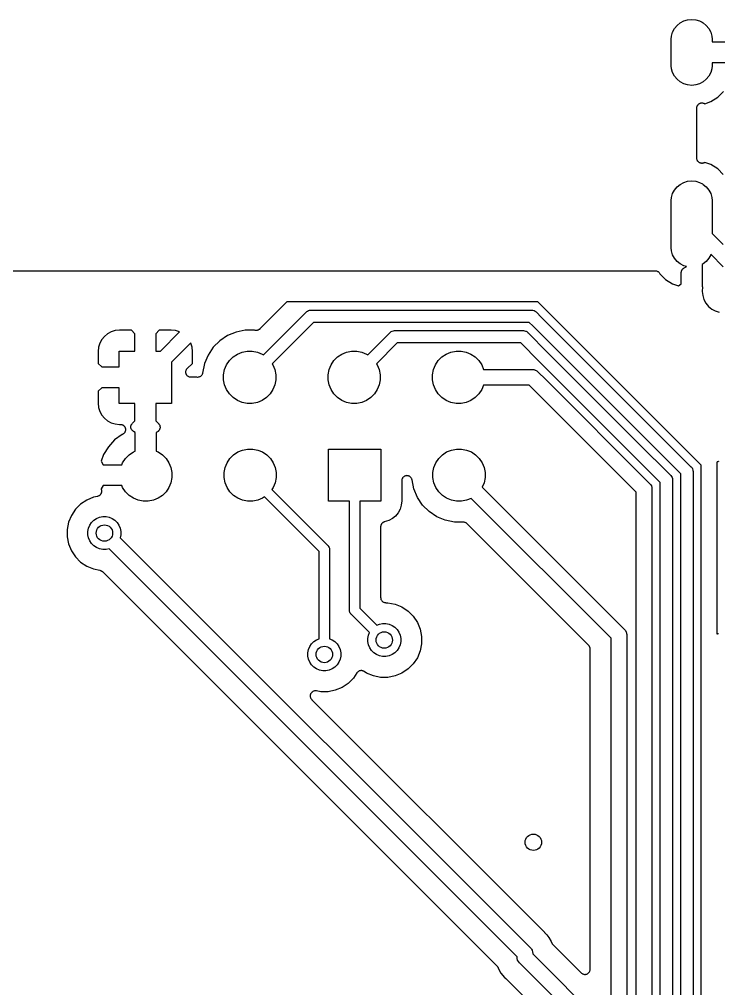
# Model space of a CAD drawing. Extents: x 59 to 2996, y -153 to 1402.
# Drawn here: x 619.26 to 636.27, y 691.53 to 715.11 of the extents above; entities that cross this region are included whole.
import ezdxf

# ---------------------------------------------------------------- set-up
doc = ezdxf.new("R2010")
doc.units = 0
doc.layers.add('BLACK', color=7, linetype='CONTINUOUS')

msp = doc.modelspace()

# ---------------------------------------------------------------- linework, layer by layer
at = {"layer": 'BLACK', "linetype": 'Continuous'}
msp.add_line((628.691, 704.005), (628.691, 704.005), dxfattribs=at)
for points in [[(636.625, 714.049), (636.117, 714.049), (636.117, 713.979), (636.11, 713.905), (636.082, 713.811), (636.035, 713.724), (635.973, 713.648), (635.897, 713.586), (635.81, 713.539), (635.716, 713.511), (635.617, 713.501), (635.519, 713.511), (635.425, 713.539), (635.338, 713.586), (635.262, 713.648), (635.2, 713.724), (635.153, 713.811), (635.125, 713.905), (635.117, 713.979), (635.117, 714.628), (635.125, 714.701), (635.153, 714.796), (635.2, 714.883), (635.262, 714.959), (635.338, 715.021), (635.425, 715.068), (635.519, 715.096), (635.617, 715.106), (635.716, 715.096), (635.81, 715.068), (635.872, 715.034), (635.897, 715.021), (635.973, 714.959), (636.035, 714.883), (636.082, 714.796), (636.11, 714.701), (636.117, 714.628), (636.117, 714.557), (636.625, 714.557)], [(636.386, 711.334), (636.251, 711.466), (636.086, 711.573), (635.939, 711.625), (635.938, 711.625), (635.937, 711.624), (635.928, 711.619), (635.919, 711.614), (635.917, 711.613), (635.915, 711.612), (635.905, 711.609), (635.895, 711.606), (635.893, 711.606), (635.891, 711.605), (635.881, 711.604), (635.87, 711.603), (635.868, 711.603), (635.866, 711.603), (635.856, 711.604), (635.846, 711.605), (635.844, 711.605), (635.842, 711.606), (635.832, 711.609), (635.822, 711.611), (635.82, 711.612), (635.818, 711.613), (635.809, 711.618), (635.8, 711.622), (635.798, 711.624), (635.796, 711.625), (635.788, 711.631), (635.78, 711.638), (635.779, 711.639), (635.777, 711.64), (635.771, 711.649), (635.764, 711.656), (635.763, 711.658), (635.762, 711.66), (635.757, 711.669), (635.751, 711.678), (635.751, 711.68), (635.75, 711.682), (635.747, 711.691), (635.744, 711.701), (635.743, 711.703), (635.743, 711.705), (635.742, 711.716), (635.74, 711.726), (635.74, 711.728), (635.74, 711.73), (635.74, 712.947), (635.74, 712.949), (635.741, 712.951), (635.74, 712.953), (635.742, 712.963), (635.743, 712.973), (635.744, 712.975), (635.744, 712.977), (635.747, 712.987), (635.751, 712.997), (635.752, 712.999), (635.752, 713.001), (635.757, 713.009), (635.763, 713.019), (635.764, 713.02), (635.765, 713.022), (635.772, 713.03), (635.778, 713.038), (635.78, 713.039), (635.781, 713.04), (635.79, 713.047), (635.798, 713.053), (635.8, 713.054), (635.801, 713.055), (635.811, 713.06), (635.82, 713.065), (635.822, 713.065), (635.823, 713.066), (635.834, 713.069), (635.843, 713.072), (635.845, 713.072), (635.847, 713.072), (635.858, 713.073), (635.868, 713.074), (635.87, 713.074), (635.872, 713.074), (635.882, 713.072), (635.893, 713.071), (635.895, 713.071), (635.897, 713.07), (635.907, 713.067), (635.917, 713.064), (635.918, 713.063), (635.92, 713.062), (635.929, 713.057), (635.938, 713.052), (635.939, 713.051), (636.086, 713.104), (636.251, 713.211), (636.393, 713.349)], [(603.324, 708.99), (634.726, 708.99), (634.728, 708.99), (634.739, 708.989), (634.75, 708.988), (634.751, 708.988), (634.753, 708.988), (634.763, 708.984), (634.774, 708.981), (634.775, 708.981), (634.776, 708.98), (634.786, 708.975), (634.796, 708.97), (634.797, 708.969), (634.798, 708.968), (634.806, 708.961), (634.815, 708.954), (634.816, 708.953), (634.817, 708.952), (634.824, 708.944), (634.831, 708.935), (634.842, 708.919), (634.984, 708.781), (635.149, 708.674), (635.296, 708.621), (635.363, 708.67), (635.363, 708.946), (635.364, 708.948), (635.364, 708.954), (635.364, 708.959), (635.366, 708.966), (635.366, 708.973), (635.368, 708.978), (635.369, 708.984), (635.372, 708.99), (635.374, 708.996), (635.376, 709.001), (635.379, 709.007), (635.382, 709.012), (635.386, 709.018), (635.389, 709.023), (635.392, 709.027), (635.397, 709.032), (635.402, 709.037), (635.406, 709.041), (635.41, 709.045), (635.416, 709.048), (635.421, 709.053), (635.426, 709.055), (635.431, 709.058), (635.483, 709.086), (635.488, 709.09), (635.425, 709.109), (635.338, 709.156), (635.262, 709.218), (635.2, 709.294), (635.153, 709.381), (635.125, 709.475), (635.117, 709.549), (635.117, 710.698), (635.125, 710.771), (635.153, 710.866), (635.2, 710.953), (635.262, 711.029), (635.338, 711.091), (635.425, 711.138), (635.519, 711.166), (635.617, 711.176), (635.716, 711.166), (635.81, 711.138), (635.878, 711.101), (635.897, 711.091), (635.973, 711.029), (636.035, 710.953), (636.082, 710.866), (636.11, 710.771), (636.117, 710.698), (636.117, 709.898), (636.387, 709.628)], [(636.387, 709.089), (636.085, 709.392), (636.082, 709.381), (636.035, 709.294), (635.973, 709.218), (635.897, 709.156), (635.871, 709.142), (635.871, 708.637), (635.872, 708.635), (635.875, 708.625), (635.875, 708.623), (635.876, 708.62), (635.876, 708.61), (635.877, 708.6), (635.876, 708.489), (635.887, 708.384), (635.916, 708.288), (635.963, 708.2), (636.027, 708.122), (636.104, 708.059), (636.192, 708.012), (636.288, 707.983)], [(635.85, 672.86), (635.85, 704.256), (631.872, 708.233), (625.772, 708.233), (625.111, 707.573), (625.111, 707.572), (625.111, 707.572), (625.111, 707.572), (625.11, 707.572), (625.101, 707.564), (625.092, 707.557), (625.091, 707.557), (625.091, 707.556), (625.08, 707.551), (625.07, 707.545), (625.069, 707.545), (625.069, 707.545), (625.057, 707.541), (625.046, 707.538), (625.046, 707.538), (625.045, 707.538), (625.033, 707.537), (625.021, 707.536), (625.021, 707.536), (625.02, 707.536), (625.009, 707.537), (624.997, 707.538), (624.98, 707.541), (624.755, 707.541), (624.534, 707.497), (624.326, 707.411), (624.139, 707.286), (623.98, 707.127), (623.855, 706.94), (623.768, 706.732), (623.722, 706.499), (623.722, 706.497), (623.722, 706.497), (623.722, 706.497), (623.722, 706.497), (623.718, 706.485), (623.714, 706.473), (623.714, 706.473), (623.714, 706.473), (623.708, 706.462), (623.702, 706.452), (623.702, 706.452), (623.702, 706.452), (623.694, 706.442), (623.686, 706.433), (623.686, 706.433), (623.686, 706.433), (623.676, 706.425), (623.667, 706.417), (623.667, 706.417), (623.667, 706.417), (623.656, 706.411), (623.645, 706.406), (623.645, 706.406), (623.645, 706.406), (623.632, 706.402), (623.621, 706.399), (623.621, 706.399), (623.621, 706.399), (623.609, 706.398), (623.597, 706.396), (623.597, 706.396), (623.596, 706.396), (623.584, 706.398), (623.578, 706.398), (623.439, 706.398), (623.437, 706.398), (623.437, 706.398), (623.437, 706.398), (623.437, 706.398), (623.425, 706.4), (623.413, 706.401), (623.413, 706.401), (623.412, 706.401), (623.401, 706.405), (623.389, 706.408), (623.389, 706.409), (623.389, 706.409), (623.378, 706.415), (623.367, 706.42), (623.367, 706.421), (623.367, 706.421), (623.358, 706.428), (623.348, 706.436), (623.348, 706.436), (623.348, 706.437), (623.34, 706.446), (623.333, 706.455), (623.333, 706.456), (623.332, 706.456), (623.327, 706.467), (623.321, 706.477), (623.321, 706.478), (623.321, 706.478), (623.318, 706.49), (623.314, 706.501), (623.314, 706.501), (623.314, 706.502), (623.313, 706.514), (623.312, 706.526), (623.312, 706.526), (623.312, 706.526), (623.313, 706.538), (623.314, 706.551), (623.314, 706.551), (623.314, 706.551), (623.318, 706.563), (623.322, 706.574), (623.322, 706.574), (623.322, 706.575), (623.328, 706.585), (623.333, 706.596), (623.333, 706.596), (623.333, 706.596), (623.341, 706.606), (623.349, 706.615), (623.471, 706.737), (623.474, 707.028), (623.463, 707.133), (623.434, 707.229), (623.432, 707.233), (622.962, 706.764), (622.962, 705.763), (622.581, 705.763), (622.581, 705.34), (622.649, 705.272), (622.65, 705.271), (622.651, 705.27), (622.652, 705.269), (622.659, 705.26), (622.666, 705.252), (622.666, 705.251), (622.667, 705.25), (622.672, 705.24), (622.677, 705.23), (622.677, 705.228), (622.678, 705.227), (622.681, 705.217), (622.684, 705.206), (622.684, 705.205), (622.684, 705.203), (622.685, 705.192), (622.686, 705.181), (622.686, 705.18), (622.686, 705.179), (622.685, 705.168), (622.684, 705.156), (622.683, 705.155), (622.683, 705.154), (622.68, 705.144), (622.676, 705.133), (622.676, 705.132), (622.675, 705.131), (622.67, 705.121), (622.664, 705.111), (622.664, 705.11), (622.663, 705.109), (622.656, 705.101), (622.648, 705.092), (622.648, 705.091), (622.647, 705.09), (622.638, 705.083), (622.629, 705.076), (622.628, 705.076), (622.627, 705.075), (622.591, 705.052), (622.591, 704.601), (622.638, 704.581), (622.742, 704.512), (622.831, 704.423), (622.9, 704.319), (622.948, 704.204), (622.972, 704.081), (622.972, 703.956), (622.948, 703.833), (622.9, 703.718), (622.831, 703.614), (622.742, 703.525), (622.638, 703.456), (622.523, 703.408), (622.4, 703.383), (622.275, 703.383), (622.152, 703.408), (622.037, 703.456), (621.933, 703.525), (621.844, 703.614), (621.775, 703.718), (621.755, 703.764), (621.303, 703.764), (621.25, 703.681), (621.255, 703.668), (621.255, 703.666), (621.258, 703.657), (621.261, 703.648), (621.261, 703.645), (621.261, 703.642), (621.262, 703.633), (621.263, 703.623), (621.263, 703.62), (621.263, 703.617), (621.261, 703.608), (621.26, 703.598), (621.259, 703.596), (621.259, 703.593), (621.256, 703.584), (621.253, 703.575), (621.252, 703.572), (621.251, 703.57), (621.246, 703.561), (621.241, 703.553), (621.239, 703.551), (621.238, 703.548), (621.232, 703.541), (621.225, 703.534), (621.223, 703.532), (621.221, 703.53), (621.214, 703.524), (621.206, 703.518), (621.204, 703.517), (621.202, 703.515), (621.193, 703.511), (621.184, 703.506), (621.182, 703.506), (621.179, 703.504), (621.17, 703.502), (621.161, 703.499), (621.068, 703.481), (620.903, 703.412), (620.754, 703.313), (620.627, 703.186), (620.528, 703.038), (620.46, 702.873), (620.425, 702.697), (620.425, 702.518), (620.46, 702.343), (620.528, 702.178), (620.627, 702.029), (620.754, 701.902), (620.903, 701.803), (621.068, 701.735), (621.218, 701.705), (621.218, 701.705), (621.218, 701.705), (621.218, 701.705), (621.219, 701.704), (621.23, 701.701), (621.242, 701.697), (621.242, 701.697), (621.243, 701.697), (621.253, 701.691), (621.263, 701.686), (621.264, 701.685), (621.265, 701.685), (621.274, 701.677), (621.283, 701.67), (630.882, 692.071), (630.883, 692.07), (630.886, 692.065), (630.89, 692.062), (630.894, 692.056), (630.898, 692.05), (630.901, 692.046), (630.904, 692.041), (630.906, 692.035), (630.91, 692.028), (630.911, 692.025), (630.977, 691.902), (631.064, 691.795), (631.086, 691.778), (631.087, 691.776), (631.091, 691.773), (631.095, 691.769), (632.53, 690.334)], [(635.35, 662.07), (635.35, 704.049), (631.752, 707.646), (631.752, 707.646), (631.665, 707.733), (626.415, 707.733), (625.41, 706.729), (625.43, 706.699), (625.478, 706.584), (625.502, 706.461), (625.502, 706.336), (625.478, 706.213), (625.43, 706.098), (625.361, 705.994), (625.272, 705.905), (625.168, 705.836), (625.053, 705.788), (624.93, 705.763), (624.805, 705.763), (624.682, 705.788), (624.567, 705.836), (624.463, 705.905), (624.374, 705.994), (624.305, 706.098), (624.257, 706.213), (624.232, 706.336), (624.232, 706.461), (624.257, 706.584), (624.305, 706.699), (624.374, 706.803), (624.463, 706.892), (624.567, 706.961), (624.682, 707.009), (624.805, 707.033), (624.93, 707.033), (625.053, 707.009), (625.168, 706.961), (625.198, 706.941), (626.241, 707.984), (626.246, 707.99), (626.252, 707.995), (626.252, 707.995), (626.269, 708.009), (626.295, 708.023), (626.323, 708.031), (626.353, 708.034), (626.36, 708.033), (631.72, 708.033), (631.727, 708.034), (631.736, 708.033), (631.757, 708.031), (631.785, 708.023), (631.785, 708.023), (631.785, 708.023), (631.789, 708.02), (631.811, 708.009), (631.811, 708.009), (631.811, 708.009), (631.822, 708), (631.834, 707.99), (631.839, 707.984), (631.96, 707.863), (635.6, 704.223), (635.606, 704.218), (635.611, 704.212), (635.611, 704.212), (635.625, 704.195), (635.638, 704.17), (635.639, 704.169), (635.647, 704.141), (635.649, 704.122), (635.65, 704.111), (635.65, 704.104), (635.65, 662.124)], [(634.85, 661.862), (634.85, 702.555), (634.85, 702.555), (634.85, 703.233), (634.85, 703.842), (634.488, 704.203), (631.899, 706.793), (631.899, 706.793), (631.458, 707.233), (628.455, 707.233), (627.95, 706.729), (627.97, 706.699), (628.018, 706.584), (628.042, 706.461), (628.042, 706.336), (628.018, 706.213), (627.97, 706.098), (627.901, 705.994), (627.812, 705.905), (627.708, 705.836), (627.593, 705.788), (627.47, 705.763), (627.345, 705.763), (627.222, 705.788), (627.107, 705.836), (627.003, 705.905), (626.914, 705.994), (626.845, 706.098), (626.797, 706.213), (626.772, 706.336), (626.772, 706.461), (626.797, 706.584), (626.845, 706.699), (626.914, 706.803), (627.003, 706.892), (627.107, 706.961), (627.222, 707.009), (627.345, 707.033), (627.47, 707.033), (627.593, 707.009), (627.708, 706.961), (627.738, 706.941), (628.281, 707.484), (628.286, 707.49), (628.292, 707.495), (628.292, 707.495), (628.309, 707.509), (628.335, 707.523), (628.363, 707.531), (628.392, 707.534), (628.4, 707.533), (631.513, 707.533), (631.52, 707.534), (631.528, 707.533), (631.528, 707.533), (631.55, 707.531), (631.578, 707.523), (631.588, 707.517), (631.604, 707.509), (631.621, 707.495), (631.621, 707.495), (631.627, 707.49), (631.632, 707.484), (632.111, 707.005), (632.111, 707.005), (634.7, 704.415), (634.714, 704.402), (635.1, 704.015), (635.106, 704.011), (635.111, 704.005), (635.111, 704.005), (635.125, 703.988), (635.139, 703.962), (635.147, 703.936), (635.147, 703.934), (635.148, 703.924), (635.15, 703.904), (635.15, 703.897), (635.15, 703.233), (635.15, 661.917)], [(634.269, 664.542), (634.269, 703.601), (631.776, 706.094), (631.662, 706.208), (630.556, 706.208), (630.51, 706.098), (630.441, 705.994), (630.352, 705.905), (630.248, 705.836), (630.133, 705.788), (630.01, 705.763), (629.885, 705.763), (629.762, 705.788), (629.647, 705.836), (629.543, 705.905), (629.454, 705.994), (629.385, 706.098), (629.337, 706.213), (629.312, 706.336), (629.312, 706.461), (629.337, 706.584), (629.385, 706.699), (629.454, 706.803), (629.543, 706.892), (629.647, 706.961), (629.762, 707.009), (629.885, 707.033), (630.01, 707.033), (630.133, 707.009), (630.248, 706.961), (630.352, 706.892), (630.441, 706.803), (630.51, 706.699), (630.556, 706.589), (631.732, 706.589), (631.741, 706.59), (631.778, 706.586), (631.814, 706.575), (631.814, 706.575), (631.817, 706.574), (631.847, 706.558), (631.85, 706.556), (631.876, 706.534), (631.882, 706.526), (632.059, 706.35), (632.059, 706.35), (634.587, 703.822), (634.594, 703.816), (634.6, 703.808), (634.6, 703.808), (634.618, 703.787), (634.636, 703.754), (634.647, 703.718), (634.65, 703.68), (634.65, 703.671), (634.65, 664.473)], [(633.657, 675.616), (633.657, 700.05), (630.253, 703.453), (630.143, 703.408), (630.02, 703.383), (629.895, 703.383), (629.772, 703.408), (629.657, 703.456), (629.553, 703.525), (629.464, 703.614), (629.395, 703.718), (629.347, 703.833), (629.322, 703.956), (629.322, 704.081), (629.347, 704.204), (629.395, 704.319), (629.464, 704.423), (629.553, 704.512), (629.657, 704.581), (629.772, 704.629), (629.895, 704.653), (630.02, 704.653), (630.143, 704.629), (630.258, 704.581), (630.362, 704.512), (630.451, 704.423), (630.52, 704.319), (630.568, 704.204), (630.592, 704.081), (630.592, 703.956), (630.568, 703.833), (630.522, 703.723), (633.975, 700.27), (633.982, 700.264), (634.006, 700.235), (634.018, 700.214), (634.024, 700.202), (634.034, 700.168), (634.035, 700.166), (634.038, 700.138), (634.038, 700.138), (634.038, 700.129), (634.038, 700.12), (634.038, 675.547)], [(636.273, 704.354), (636.267, 704.351), (636.262, 704.348), (636.256, 704.345), (636.251, 704.342), (636.245, 704.341), (636.239, 704.338), (636.233, 704.337), (636.231, 704.337), (636.231, 704.335), (636.231, 704.326), (636.231, 700.153), (636.237, 700.157), (636.237, 700.157), (636.237, 700.157), (636.249, 700.16), (636.261, 700.164), (636.261, 700.164), (636.261, 700.164), (636.273, 700.165)], [(633.075, 690.507), (631.432, 692.15), (631.425, 692.156), (631.401, 692.185), (631.383, 692.219), (631.372, 692.254), (631.37, 692.282), (631.37, 692.282), (631.369, 692.292), (631.37, 692.301), (631.37, 692.301), (621.448, 702.223), (621.372, 702.208), (621.293, 702.208), (621.216, 702.223), (621.143, 702.253), (621.078, 702.297), (621.022, 702.353), (620.978, 702.418), (620.948, 702.491), (620.933, 702.568), (620.933, 702.647), (620.948, 702.724), (620.978, 702.797), (621.022, 702.863), (621.078, 702.918), (621.143, 702.962), (621.216, 702.992), (621.293, 703.008), (621.372, 703.008), (621.449, 702.992), (621.522, 702.962), (621.588, 702.918), (621.643, 702.863), (621.687, 702.797), (621.717, 702.724), (621.733, 702.647), (621.733, 702.568), (621.718, 702.492), (631.688, 692.522), (631.696, 692.516), (631.702, 692.508), (631.702, 692.508), (631.71, 692.498), (631.719, 692.487), (631.735, 692.457), (631.737, 692.453), (631.748, 692.418), (631.752, 692.38), (631.751, 692.371), (631.751, 692.371), (633.394, 690.727)]]:
    msp.add_lwpolyline(points, dxfattribs=at)
for points in [[(621.497, 707.505), (621.409, 707.458), (621.332, 707.394), (621.268, 707.317), (621.221, 707.229), (621.192, 707.133), (621.181, 707.028), (621.184, 706.737), (621.269, 706.652), (621.692, 706.652), (621.692, 707.033), (622.073, 707.033), (622.073, 707.457), (621.989, 707.542), (621.698, 707.544), (621.593, 707.534)], [(622.581, 707.457), (622.581, 707.033), (622.693, 707.033), (623.162, 707.503), (623.158, 707.505), (623.062, 707.534), (622.957, 707.544), (622.666, 707.542)], [(621.184, 706.06), (621.181, 705.769), (621.192, 705.664), (621.221, 705.568), (621.268, 705.48), (621.332, 705.402), (621.409, 705.339), (621.497, 705.292), (621.593, 705.263), (621.698, 705.252), (621.719, 705.253), (621.72, 705.253), (621.731, 705.251), (621.741, 705.251), (621.743, 705.25), (621.745, 705.25), (621.755, 705.247), (621.765, 705.244), (621.767, 705.243), (621.769, 705.243), (621.778, 705.238), (621.787, 705.233), (621.789, 705.232), (621.791, 705.231), (621.799, 705.224), (621.807, 705.218), (621.808, 705.216), (621.81, 705.215), (621.816, 705.207), (621.823, 705.199), (621.824, 705.198), (621.825, 705.196), (621.83, 705.187), (621.836, 705.178), (621.836, 705.176), (621.837, 705.174), (621.84, 705.164), (621.844, 705.154), (621.844, 705.152), (621.844, 705.15), (621.845, 705.14), (621.847, 705.13), (621.847, 705.128), (621.847, 705.126), (621.846, 705.115), (621.845, 705.105), (621.845, 705.103), (621.844, 705.101), (621.841, 705.091), (621.839, 705.081), (621.838, 705.079), (621.837, 705.077), (621.832, 705.068), (621.828, 705.059), (621.827, 705.057), (621.826, 705.055), (621.819, 705.047), (621.813, 705.039), (621.811, 705.038), (621.81, 705.036), (621.802, 705.03), (621.794, 705.023), (621.792, 705.022), (621.791, 705.02), (621.782, 705.015), (621.773, 705.01), (621.762, 705.005), (621.58, 704.874), (621.428, 704.71), (621.311, 704.519), (621.25, 704.356), (621.303, 704.272), (621.755, 704.272), (621.775, 704.319), (621.844, 704.423), (621.933, 704.512), (622.037, 704.581), (622.083, 704.601), (622.083, 705.052), (622.036, 705.083), (622.034, 705.084), (622.033, 705.085), (622.032, 705.085), (622.024, 705.092), (622.015, 705.099), (622.014, 705.1), (622.013, 705.101), (622.006, 705.11), (621.999, 705.118), (621.998, 705.119), (621.997, 705.12), (621.992, 705.13), (621.987, 705.14), (621.986, 705.141), (621.986, 705.142), (621.983, 705.153), (621.979, 705.164), (621.979, 705.165), (621.979, 705.166), (621.978, 705.177), (621.977, 705.188), (621.977, 705.189), (621.976, 705.191), (621.978, 705.202), (621.979, 705.213), (621.979, 705.214), (621.979, 705.215), (621.982, 705.226), (621.985, 705.237), (621.986, 705.238), (621.986, 705.239), (621.992, 705.249), (621.997, 705.259), (621.997, 705.26), (621.998, 705.261), (622.005, 705.269), (622.012, 705.278), (622.013, 705.279), (622.014, 705.28), (622.073, 705.34), (622.073, 705.763), (621.692, 705.763), (621.692, 706.144), (621.269, 706.144)], [(625.178, 704.581), (625.282, 704.512), (625.371, 704.423), (625.44, 704.319), (625.488, 704.204), (625.512, 704.081), (625.512, 703.956), (625.488, 703.833), (625.44, 703.718), (625.406, 703.667), (626.767, 702.306), (626.772, 702.302), (626.775, 702.297), (626.775, 702.297), (626.787, 702.283), (626.799, 702.261), (626.8, 702.257), (626.806, 702.238), (626.808, 702.219), (626.808, 702.219), (626.808, 702.213), (626.808, 702.207), (626.808, 700.036), (626.872, 700.01), (626.938, 699.966), (626.993, 699.91), (627.037, 699.845), (627.067, 699.772), (627.083, 699.695), (627.083, 699.616), (627.067, 699.538), (627.037, 699.466), (626.993, 699.4), (626.938, 699.344), (626.872, 699.301), (626.799, 699.271), (626.722, 699.255), (626.643, 699.255), (626.566, 699.271), (626.493, 699.301), (626.428, 699.344), (626.372, 699.4), (626.328, 699.466), (626.298, 699.538), (626.283, 699.616), (626.283, 699.695), (626.298, 699.772), (626.328, 699.845), (626.372, 699.91), (626.428, 699.966), (626.493, 700.01), (626.558, 700.036), (626.558, 702.161), (625.229, 703.49), (625.178, 703.456), (625.063, 703.408), (624.94, 703.383), (624.815, 703.383), (624.692, 703.408), (624.577, 703.456), (624.473, 703.525), (624.384, 703.614), (624.315, 703.718), (624.267, 703.833), (624.242, 703.956), (624.242, 704.081), (624.267, 704.204), (624.315, 704.319), (624.384, 704.423), (624.473, 704.512), (624.577, 704.581), (624.692, 704.629), (624.815, 704.653), (624.94, 704.653), (625.063, 704.629)], [(627.542, 703.383), (627.542, 700.78), (627.958, 700.364), (628.023, 700.391), (628.1, 700.406), (628.179, 700.406), (628.256, 700.391), (628.329, 700.361), (628.394, 700.317), (628.45, 700.261), (628.494, 700.196), (628.524, 700.123), (628.539, 700.045), (628.539, 699.967), (628.524, 699.889), (628.494, 699.817), (628.45, 699.751), (628.394, 699.695), (628.329, 699.652), (628.256, 699.621), (628.179, 699.606), (628.1, 699.606), (628.023, 699.621), (627.95, 699.652), (627.884, 699.695), (627.829, 699.751), (627.785, 699.817), (627.755, 699.889), (627.739, 699.967), (627.739, 700.045), (627.755, 700.123), (627.781, 700.187), (627.333, 700.635), (627.329, 700.639), (627.325, 700.644), (627.325, 700.644), (627.313, 700.658), (627.301, 700.68), (627.294, 700.703), (627.294, 700.711), (627.292, 700.722), (627.292, 700.722), (627.292, 700.728), (627.292, 700.734), (627.292, 703.383), (626.782, 703.383), (626.782, 704.653), (628.052, 704.653), (628.052, 703.383)], [(628.691, 704.005), (628.691, 704.005), (628.678, 704.004), (628.667, 704.003), (628.667, 704.003), (628.667, 704.003), (628.655, 703.999), (628.643, 703.996), (628.643, 703.996), (628.643, 703.996), (628.633, 703.99), (628.621, 703.984), (628.621, 703.984), (628.621, 703.984), (628.612, 703.977), (628.602, 703.969), (628.602, 703.969), (628.602, 703.969), (628.594, 703.959), (628.586, 703.95), (628.586, 703.95), (628.586, 703.95), (628.58, 703.939), (628.574, 703.928), (628.574, 703.928), (628.574, 703.928), (628.57, 703.917), (628.566, 703.904), (628.566, 703.904), (628.566, 703.904), (628.565, 703.892), (628.564, 703.88), (628.564, 703.878), (628.564, 703.39), (628.553, 703.284), (628.524, 703.188), (628.477, 703.1), (628.413, 703.022), (628.336, 702.959), (628.248, 702.912), (628.141, 702.879), (628.135, 702.877), (628.13, 702.875), (628.124, 702.872), (628.118, 702.87), (628.113, 702.867), (628.108, 702.864), (628.103, 702.86), (628.097, 702.856), (628.093, 702.852), (628.089, 702.848), (628.084, 702.843), (628.08, 702.839), (628.076, 702.834), (628.073, 702.829), (628.069, 702.824), (628.066, 702.818), (628.064, 702.813), (628.061, 702.808), (628.059, 702.801), (628.056, 702.795), (628.055, 702.79), (628.053, 702.784), (628.053, 702.777), (628.051, 702.771), (628.051, 702.765), (628.051, 702.76), (628.05, 702.758), (628.05, 701.043), (628.052, 701.031), (628.053, 701.019), (628.053, 701.019), (628.053, 701.018), (628.056, 701.007), (628.06, 700.996), (628.06, 700.995), (628.06, 700.994), (628.066, 700.984), (628.071, 700.974), (628.071, 700.973), (628.072, 700.972), (628.079, 700.963), (628.086, 700.954), (628.087, 700.953), (628.087, 700.953), (628.087, 700.953), (628.088, 700.953), (628.089, 700.951), (628.098, 700.944), (628.107, 700.936), (628.108, 700.936), (628.108, 700.936), (628.119, 700.93), (628.129, 700.924), (628.13, 700.924), (628.13, 700.924), (628.142, 700.92), (628.153, 700.917), (628.153, 700.917), (628.154, 700.917), (628.166, 700.915), (628.177, 700.914), (628.179, 700.914), (628.179, 700.914), (628.179, 700.914), (628.179, 700.914), (628.229, 700.914), (628.404, 700.879), (628.569, 700.811), (628.718, 700.711), (628.845, 700.585), (628.944, 700.436), (629.012, 700.271), (629.047, 700.095), (629.047, 699.917), (629.012, 699.741), (628.944, 699.576), (628.845, 699.427), (628.718, 699.301), (628.569, 699.201), (628.404, 699.133), (628.229, 699.098), (628.05, 699.098), (627.874, 699.133), (627.709, 699.201), (627.651, 699.241), (627.64, 699.246), (627.63, 699.252), (627.629, 699.252), (627.629, 699.252), (627.617, 699.256), (627.606, 699.259), (627.605, 699.259), (627.605, 699.26), (627.593, 699.261), (627.581, 699.262), (627.581, 699.262), (627.58, 699.262), (627.569, 699.261), (627.557, 699.26), (627.556, 699.26), (627.556, 699.26), (627.544, 699.256), (627.533, 699.253), (627.532, 699.253), (627.532, 699.253), (627.521, 699.247), (627.511, 699.241), (627.51, 699.241), (627.51, 699.241), (627.501, 699.233), (627.491, 699.226), (627.491, 699.226), (627.491, 699.225), (627.483, 699.216), (627.475, 699.207), (627.475, 699.206), (627.475, 699.206), (627.475, 699.206), (627.474, 699.206), (627.388, 699.076), (627.262, 698.95), (627.113, 698.85), (626.948, 698.782), (626.772, 698.747), (626.593, 698.747), (626.489, 698.768), (626.477, 698.769), (626.465, 698.77), (626.465, 698.77), (626.465, 698.77), (626.453, 698.769), (626.44, 698.768), (626.44, 698.768), (626.44, 698.768), (626.428, 698.764), (626.417, 698.761), (626.416, 698.761), (626.416, 698.761), (626.405, 698.755), (626.395, 698.749), (626.395, 698.749), (626.394, 698.749), (626.385, 698.741), (626.375, 698.734), (626.375, 698.734), (626.375, 698.733), (626.367, 698.724), (626.36, 698.715), (626.359, 698.714), (626.359, 698.714), (626.354, 698.704), (626.348, 698.693), (626.348, 698.693), (626.348, 698.693), (626.344, 698.681), (626.34, 698.669), (626.34, 698.669), (626.34, 698.669), (626.339, 698.657), (626.338, 698.645), (626.338, 698.644), (626.338, 698.644), (626.339, 698.632), (626.34, 698.62), (626.34, 698.62), (626.34, 698.62), (626.343, 698.608), (626.347, 698.596), (626.347, 698.596), (626.347, 698.596), (626.352, 698.585), (626.358, 698.574), (626.358, 698.574), (626.358, 698.574), (626.366, 698.564), (626.374, 698.555), (626.374, 698.554), (626.374, 698.554), (626.374, 698.554), (626.375, 698.553), (632.025, 692.903), (632.03, 692.899), (632.033, 692.896), (632.035, 692.894), (632.057, 692.877), (632.092, 692.833), (632.093, 692.833), (632.144, 692.77), (632.197, 692.671), (632.197, 692.671), (632.21, 692.647), (632.211, 692.644), (632.214, 692.637), (632.217, 692.631), (632.22, 692.626), (632.222, 692.622), (632.226, 692.616), (632.23, 692.61), (632.234, 692.607), (632.238, 692.602), (632.239, 692.601), (632.932, 691.908), (632.941, 691.9), (632.95, 691.893), (632.951, 691.893), (632.951, 691.892), (632.961, 691.887), (632.972, 691.881), (632.973, 691.881), (632.973, 691.881), (632.984, 691.877), (632.996, 691.874), (632.996, 691.873), (632.996, 691.873), (633.008, 691.872), (633.021, 691.871), (633.021, 691.871), (633.021, 691.871), (633.033, 691.872), (633.045, 691.873), (633.046, 691.873), (633.046, 691.873), (633.057, 691.877), (633.069, 691.88), (633.069, 691.88), (633.069, 691.88), (633.08, 691.886), (633.091, 691.892), (633.091, 691.892), (633.091, 691.892), (633.101, 691.899), (633.11, 691.907), (633.111, 691.907), (633.111, 691.907), (633.118, 691.917), (633.126, 691.926), (633.126, 691.926), (633.127, 691.927), (633.132, 691.937), (633.138, 691.948), (633.138, 691.948), (633.138, 691.948), (633.142, 691.96), (633.146, 691.972), (633.146, 691.972), (633.146, 691.972), (633.147, 691.984), (633.148, 691.996), (633.149, 691.997), (633.149, 691.997), (633.149, 691.997), (633.149, 691.998), (633.149, 699.787), (633.147, 699.799), (633.146, 699.81), (633.146, 699.811), (633.146, 699.812), (633.143, 699.823), (633.139, 699.834), (633.139, 699.835), (633.139, 699.835), (633.133, 699.846), (633.128, 699.856), (633.128, 699.857), (633.127, 699.857), (633.12, 699.866), (633.113, 699.875), (633.112, 699.876), (633.112, 699.876), (633.112, 699.876), (633.111, 699.877), (630.15, 702.838), (630.141, 702.846), (630.132, 702.853), (630.131, 702.854), (630.131, 702.854), (630.12, 702.859), (630.11, 702.865), (630.109, 702.865), (630.109, 702.866), (630.098, 702.869), (630.086, 702.873), (630.086, 702.873), (630.085, 702.873), (630.074, 702.874), (630.062, 702.875), (630.061, 702.875), (630.061, 702.875), (630.06, 702.875), (630.06, 702.875), (629.845, 702.875), (629.624, 702.919), (629.416, 703.005), (629.229, 703.131), (629.07, 703.29), (628.945, 703.477), (628.858, 703.685), (628.815, 703.903), (628.811, 703.915), (628.808, 703.926), (628.808, 703.926), (628.808, 703.926), (628.802, 703.937), (628.796, 703.948), (628.796, 703.948), (628.796, 703.948), (628.789, 703.957), (628.781, 703.967), (628.781, 703.967), (628.781, 703.967), (628.771, 703.975), (628.762, 703.983), (628.762, 703.983), (628.761, 703.983), (628.751, 703.989), (628.74, 703.995), (628.74, 703.995), (628.74, 703.995), (628.727, 703.999), (628.716, 704.002), (628.716, 704.002), (628.716, 704.002), (628.703, 704.004)]]:
    msp.add_lwpolyline(points, close=True, dxfattribs=at)
at = {"layer": 'BLACK'}
for centre in [(621.333, 702.608), (628.139, 700.006), (626.683, 699.655), (631.766, 695.086)]:
    msp.add_circle(centre, 0.2, dxfattribs=at)

doc.saveas('drawing.dxf')
